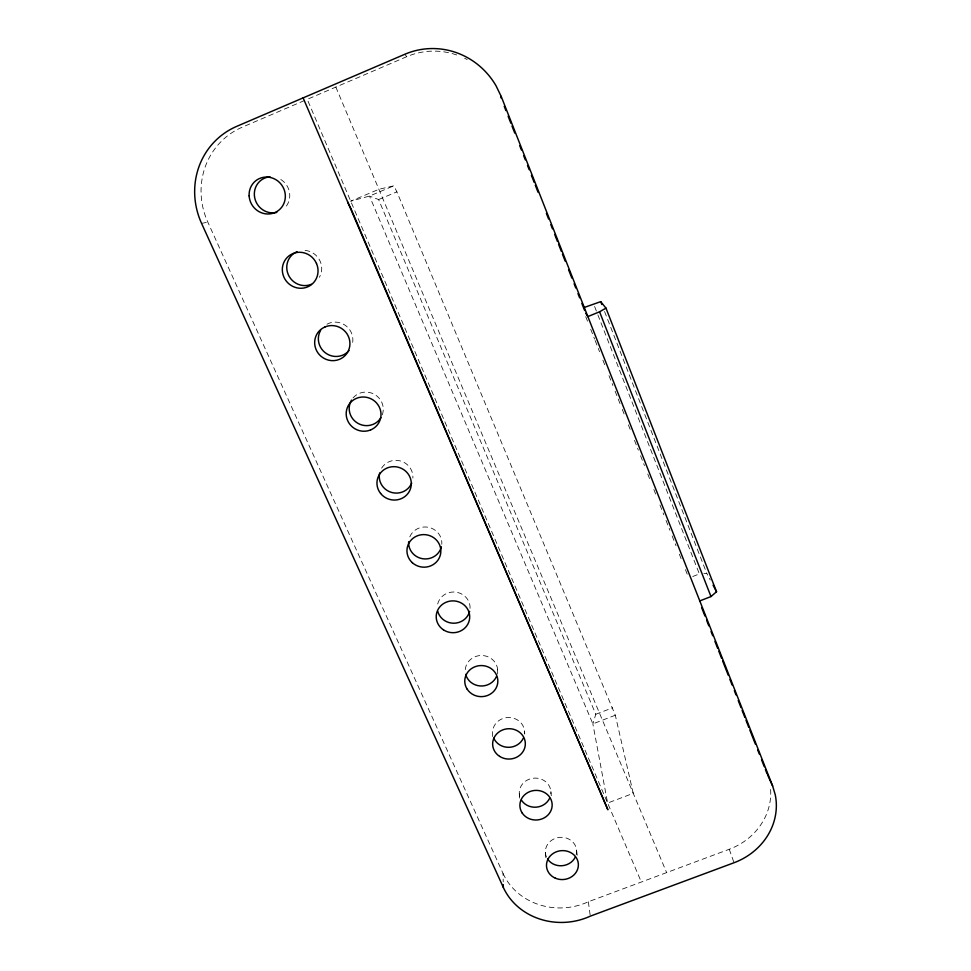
<?xml version="1.0" encoding="UTF-8"?>
<svg xmlns="http://www.w3.org/2000/svg" width="971" height="971" viewBox="0 0 971 971"><rect width="100%" height="100%" fill="white"/><g stroke="black" fill="none" stroke-linecap="round" stroke-linejoin="round"><path stroke-width="0.73" stroke-dasharray="4.86 3.64" d="M615.311 715.239L592.868 723.868L369.49 196.069L378.605 199.553L595.781 714.28L592.868 723.868L607.615 803.053L633.25 793.331L615.311 715.239L396.884 191.857L393.862 185.801L378.884 189.296L350.701 201.179L369.49 196.069L393.862 185.801M326.96 324.241L328.611 323.404A17.466 16.98 40.7 0 1 346.526 326.292L348.492 328.21A17.466 16.98 40.7 0 1 352.485 343.418M304.469 100.523L242.265 127.177A73.189 69.973 57.8 0 0 207.806 222.104L503.039 873.451L503.209 881.826M456.686 54.971A73.942 71.332 79.2 0 0 406.715 56.694L307.237 99.333L607.615 803.053M378.605 199.553L396.884 191.857M692.736 576.519L699.363 573.922L597.893 314.92M595.781 714.28L612.628 707.786M503.039 873.451A62.642 56.937 -5.1 0 0 588.353 901.768L729.27 849.261A63.37 57.762 -13.4 0 0 770.379 786.983M201.58 223.403L207.806 222.104M703.829 573.643L706.803 573.448L710.287 579.978M404.858 54.255L406.715 56.694M608.21 804.437L641.333 882.02M335.845 87.074L666.628 872.589M585.731 316.631L588.499 323.659M590.72 329.278L594.592 339.122M595.15 340.53L599.58 351.769M602.906 360.205L605.673 367.232M608.999 375.668L612.871 385.499M615.092 391.131L620.068 403.778M622.29 409.398L625.057 416.425M628.383 424.861L631.15 431.889M634.476 440.324L638.348 450.168M640.569 455.787L644.441 465.619M647.766 474.054L650.534 481.082M653.859 489.518L656.627 496.545M659.952 504.981L663.824 514.824M666.045 520.444L669.917 530.287M672.138 535.907L676.01 545.751M679.336 554.174L682.103 561.202M685.429 569.637L688.196 576.665M604.557 311.509L706.803 573.448M594.592 306.472L597.347 313.512M729.27 849.261L734.003 862.746M588.353 901.768L590.295 916.163M576.616 850.414L577.393 856.434M550.885 791.523L551.31 795.698M545.386 852.732L545.884 858.765M524.571 731.26L524.753 734.125M519.303 793.865L519.509 798.065M497.625 669.589L497.698 674.008M492.625 736.516L492.613 733.639A16.021 14.905 -2.6 0 1 508.67 717.508A16.021 14.905 -2.6 0 1 524.546 733.603M280.801 179.489A18.291 17.49 57.8 0 1 284.005 208.644M305.088 250.421A17.866 17.247 51.2 0 1 318.889 258.881L320.212 261.345A17.866 17.247 51.2 0 1 319.398 277.281M409.798 536.866A16.628 15.973 7.4 0 1 428.964 527.423A16.628 15.973 7.4 0 1 441.805 544.282M546.467 857.053A15.657 14.237 -5.1 0 1 559.988 837.342A15.657 14.237 -5.1 0 1 576.155 854.856M465.279 669.602A16.216 15.257 -0.5 0 1 478.921 655.68A16.216 15.257 -0.5 0 1 496.448 664.941L497.237 667.223A16.216 15.257 -0.5 0 1 497.613 671.981M519.667 796.123A15.839 14.565 -4 0 1 530.348 778.815A15.839 14.565 -4 0 1 549.792 787.093L550.533 789.265A15.839 14.565 -4 0 1 550.86 793.805M381.591 468.18A16.859 16.337 15.2 0 1 412.869 478.096M437.69 604.011A16.41 15.609 2.6 0 1 456.176 592.201A16.41 15.609 2.6 0 1 470.037 608.89M464.611 58.26A73.942 71.332 79.2 0 1 467.16 59.571M353.031 397.964A17.138 16.677 27.1 0 1 378.993 398.037L380.608 400.173A17.138 16.677 27.1 0 1 382.076 415.37"/><path stroke-width="1.46" d="M500.915 97.901L501.194 96.408L495.999 85.703A75.629 72.934 79.1 0 0 404.858 54.255L236.706 126.364A74.852 71.514 57.5 0 0 201.58 223.403L503.318 887.397A63.88 57.908 -5.1 0 0 590.295 916.163L734.003 862.746A64.632 58.77 -13.3 0 0 775.259 794.824L772.625 785.952L501.194 96.408M351.053 208.85L607.882 809.778L303.122 97.877M699.788 600.915L710.99 596.558L716.537 591.727L605.977 308.123L600.709 301.653L583.789 307.625M585.744 313.33L587.856 316.582L599.58 311.788L605.977 308.123M347.642 202.004L351.186 209.129M521.342 799.983L521.536 800.322A15.839 14.565 -4 0 0 536.186 807.18A15.839 14.565 -4 0 0 549.647 798.235M713.066 585.197L716.537 591.727M767.685 775.137L772.625 785.952M504.24 106.349L505.903 110.573M508.112 116.204L510.892 123.244M511.996 126.06L514.776 133.1M519.764 145.771L521.427 149.995M523.648 155.627L525.311 159.851M527.52 165.483L529.183 169.707M531.404 175.338L534.184 182.378M535.288 185.194L538.055 192.234M546.382 213.353L548.591 218.985M550.812 224.617L552.475 228.84M554.696 234.472L557.463 241.512M558.58 244.328L561.347 251.368M562.452 254.184L565.231 261.223M568.557 269.671L571.883 278.119M574.104 283.75L575.767 287.986M577.976 293.618L579.638 297.842M581.86 303.474L584.639 310.514M701.608 607.555L704.934 616.015M706.597 620.238L708.818 625.87M711.039 631.502L712.702 635.726M714.923 641.37L717.69 648.41M718.807 651.225L721.574 658.265M722.691 661.081L728.238 675.173M729.901 679.397L732.122 685.028M734.343 690.672L736.006 694.896M738.227 700.528L740.994 707.568M742.099 710.396L744.878 717.435M745.983 720.251L748.762 727.291M749.867 730.107L755.414 744.199M757.635 749.83L759.298 754.054M761.519 759.698L764.298 766.738M765.403 769.554L767.066 773.778M600.709 301.653L601.814 304.469M599.58 311.788L710.99 596.558M503.269 884.605L503.318 887.397M469.636 611.305A16.41 15.609 2.6 0 1 453.748 623.224A16.41 15.609 2.6 0 1 437.739 611.293M411.704 483.06A16.859 16.337 15.2 0 1 391.119 492.297A16.859 16.337 15.2 0 1 379.661 472.926M380.911 417.7A17.138 16.677 27.1 0 1 373.034 424.388L370.521 425.189A17.138 16.677 27.1 0 1 350.628 415.285L349.742 412.784A17.138 16.677 27.1 0 1 351.502 400.101M311.4 284.297A17.866 17.247 51.2 0 1 288.302 274.708L287.38 272.074A17.866 17.247 51.2 0 1 297.041 251.683M348.99 350.543A17.466 16.98 40.7 0 1 342.605 355.216L340.056 356.029A17.466 16.98 40.7 0 1 326.996 353.942L324.763 352.364A17.466 16.98 40.7 0 1 320.661 330.31M276.796 212.418A18.291 17.49 57.8 0 1 254.657 197.562A18.291 17.49 57.8 0 1 270.035 176.807M523.345 738.13A16.021 14.905 -2.6 0 1 508.501 747.318A16.021 14.905 -2.6 0 1 493.766 738.166M575.354 856.98A15.657 14.237 -5.1 0 1 562.003 865.731A15.657 14.237 -5.1 0 1 547.559 859.044M496.412 676.605A16.216 15.257 -0.5 0 1 482.721 685.951A16.216 15.257 -0.5 0 1 467.646 678.753L466.481 676.629A16.216 15.257 -0.5 0 1 465.692 674.36M441.404 546.746A16.628 15.973 7.4 0 1 422.786 558.75A16.628 15.973 7.4 0 1 408.645 541.733M325.115 326.887L322.688 328.137A17.854 17.344 40.1 0 0 321.207 356.454L323.489 358.068A17.854 17.344 40.1 0 0 336.84 360.205L339.437 359.367A17.854 17.344 40.1 0 0 345.445 331.791L343.443 329.837A17.854 17.344 40.1 0 0 325.115 326.887M370.57 429.959L367.997 430.784A17.502 17.017 26.5 0 1 347.679 420.686L346.768 418.125A17.502 17.017 26.5 0 1 376.639 403.074L378.289 405.259A17.502 17.017 26.5 0 1 370.57 429.959M522.192 813.006L521.063 810.943A16.155 14.82 -4 0 1 529.984 791.523A16.155 14.82 -4 0 1 551.018 799.534L551.771 801.743A16.155 14.82 -4 0 1 542.049 818.881A16.155 14.82 -4 0 1 522.192 813.006M467.221 689.264L466.031 687.092A16.543 15.536 -0.5 0 1 474.977 666.749A16.543 15.536 -0.5 0 1 496.618 675.185L497.407 677.503A16.543 15.536 -0.5 0 1 487.636 695.454A16.543 15.536 -0.5 0 1 467.221 689.264M316.497 263.505L315.15 260.968A18.255 17.624 50.7 0 0 292.829 253.613A18.255 17.624 50.7 0 0 282.949 274.453L283.908 277.148A18.255 17.624 50.7 0 0 307.528 286.931A18.255 17.624 50.7 0 0 316.497 263.505M412.311 562.682A16.98 16.289 7.2 0 0 440.421 554.757A16.98 16.289 7.2 0 0 418.974 535.252A16.98 16.289 7.2 0 0 412.311 562.682M380.62 493.474A17.223 16.665 14.9 0 0 410.078 489.821A17.223 16.665 14.9 0 0 391.677 466.796A17.223 16.665 14.9 0 0 380.62 493.474M249.134 195.887A18.704 17.879 57.4 0 0 277.221 211.338A18.704 17.879 57.4 0 0 275.303 179.344A18.704 17.879 57.4 0 0 249.134 195.887M443.492 629.876A16.75 15.912 2.5 0 0 469.661 618.09A16.75 15.912 2.5 0 0 445.713 602.408A16.75 15.912 2.5 0 0 443.492 629.876M555.315 878.172A15.973 14.48 -5.1 0 0 578.352 863.947A15.973 14.48 -5.1 0 0 553.616 853.157A15.973 14.48 -5.1 0 0 555.315 878.172M499.628 756.385A16.349 15.172 -2.6 0 0 525.275 745.097A16.349 15.172 -2.6 0 0 502.068 730.18A16.349 15.172 -2.6 0 0 499.628 756.385"/></g></svg>
